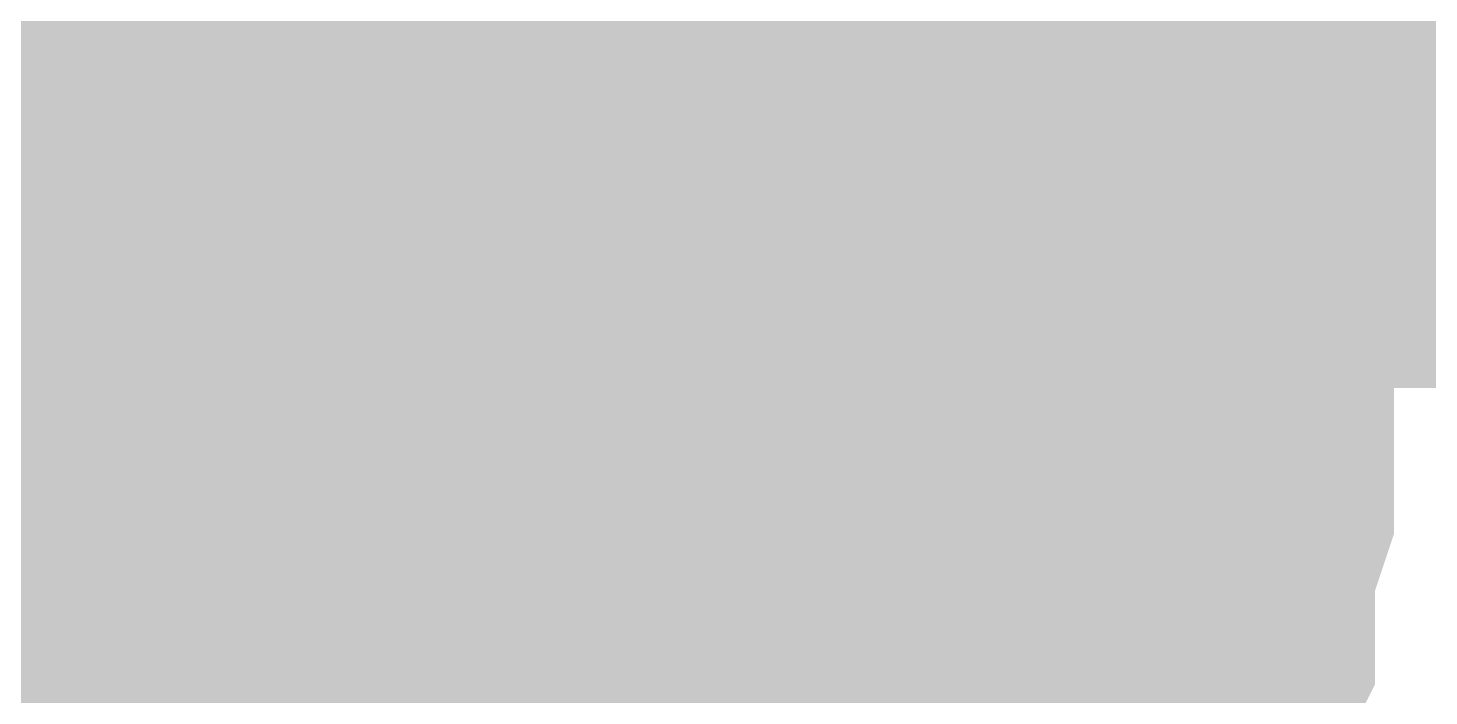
# Model space of a CAD drawing. Header units: inches. Extents: x 0 to 22.3, y 0 to 15.7.
# Drawn here: x 9.73789 to 9.77094, y 10.22277 to 10.23853 of the extents above; entities that cross this region are included whole.
import ezdxf

# ---------------------------------------------------------------- set-up
doc = ezdxf.new("R2010")
doc.units = ezdxf.units.IN
doc.header["$MEASUREMENT"] = 0
doc.layers.add('Sheet', color=255, linetype='Continuous')

msp = doc.modelspace()

# ---------------------------------------------------------------- linework, layer by layer
at = {"layer": 'Sheet'}
for points in [[(10.138172, 10.727891, 0.0118, 0.0118, 0), (10.138172, 10.23594, 0.0118, 0.0118, 0), (9.744315, 10.23594, 0.0118, 0.0118, 0), (9.744315, 10.22931, 0.0118, 0.0118, 0)], [(9.744315, 10.329645, 0.0118, 0.0118, 0), (9.744315, 10.22931, 0.0118, 0.0118, 0)], [(9.757134, 10.24478, 0.0118, 0.0118, 0), (9.757576, 10.244338, 0.0118, 0.0118, 0), (9.75846, 10.243454, 0.0118, 0.0118, 0), (9.758902, 10.243012, 0.0118, 0.0118, 0), (9.759786, 10.242128, 0.0118, 0.0118, 0), (9.760228, 10.241244, 0.0118, 0.0118, 0), (9.76067, 10.240802, 0.0118, 0.0118, 0), (9.761554, 10.239918, 0.0118, 0.0118, 0), (9.761997, 10.239034, 0.0118, 0.0118, 0), (9.762439, 10.23815, 0.0118, 0.0118, 0), (9.762439, 10.237266, 0.0118, 0.0118, 0), (9.762881, 10.236382, 0.0118, 0.0118, 0), (9.763323, 10.235498, 0.0118, 0.0118, 0), (9.763765, 10.234172, 0.0118, 0.0118, 0), (9.763765, 10.233288, 0.0118, 0.0118, 0), (9.763765, 10.232404, 0.0118, 0.0118, 0), (9.764207, 10.23152, 0.0118, 0.0118, 0), (9.764207, 10.230194, 0.0118, 0.0118, 0), (9.764207, 10.22931, 0.0118, 0.0118, 0)], [(9.757134, 10.24478, 0.0118, 0.0118, 0), (9.757576, 10.244338, 0.0118, 0.0118, 0), (9.75846, 10.243454, 0.0118, 0.0118, 0), (9.758902, 10.243012, 0.0118, 0.0118, 0), (9.759786, 10.242128, 0.0118, 0.0118, 0), (9.760228, 10.241244, 0.0118, 0.0118, 0), (9.76067, 10.240802, 0.0118, 0.0118, 0), (9.761554, 10.239918, 0.0118, 0.0118, 0), (9.761997, 10.239034, 0.0118, 0.0118, 0), (9.762439, 10.23815, 0.0118, 0.0118, 0), (9.762439, 10.237266, 0.0118, 0.0118, 0), (9.762881, 10.236382, 0.0118, 0.0118, 0), (9.763323, 10.235498, 0.0118, 0.0118, 0), (9.763765, 10.234172, 0.0118, 0.0118, 0), (9.763765, 10.233288, 0.0118, 0.0118, 0), (9.763765, 10.232404, 0.0118, 0.0118, 0), (9.764207, 10.23152, 0.0118, 0.0118, 0), (9.764207, 10.230194, 0.0118, 0.0118, 0), (9.764207, 10.22931, 0.0118, 0.0118, 0)], [(9.757134, 10.24478, 0.0118, 0.0118, 0), (9.757576, 10.244338, 0.0118, 0.0118, 0), (9.75846, 10.243454, 0.0118, 0.0118, 0), (9.758902, 10.243012, 0.0118, 0.0118, 0), (9.759786, 10.242128, 0.0118, 0.0118, 0), (9.760228, 10.241244, 0.0118, 0.0118, 0), (9.76067, 10.240802, 0.0118, 0.0118, 0), (9.761554, 10.239918, 0.0118, 0.0118, 0), (9.761997, 10.239034, 0.0118, 0.0118, 0), (9.762439, 10.23815, 0.0118, 0.0118, 0), (9.762439, 10.237266, 0.0118, 0.0118, 0), (9.762881, 10.236382, 0.0118, 0.0118, 0), (9.763323, 10.235498, 0.0118, 0.0118, 0), (9.763765, 10.234172, 0.0118, 0.0118, 0), (9.763765, 10.233288, 0.0118, 0.0118, 0), (9.763765, 10.232404, 0.0118, 0.0118, 0), (9.764207, 10.23152, 0.0118, 0.0118, 0), (9.764207, 10.230194, 0.0118, 0.0118, 0), (9.764207, 10.22931, 0.0118, 0.0118, 0)], [(9.757134, 10.24478, 0.0118, 0.0118, 0), (9.757576, 10.244338, 0.0118, 0.0118, 0), (9.75846, 10.243454, 0.0118, 0.0118, 0), (9.758902, 10.243012, 0.0118, 0.0118, 0), (9.759786, 10.242128, 0.0118, 0.0118, 0), (9.760228, 10.241244, 0.0118, 0.0118, 0), (9.76067, 10.240802, 0.0118, 0.0118, 0), (9.761554, 10.239918, 0.0118, 0.0118, 0), (9.761997, 10.239034, 0.0118, 0.0118, 0), (9.762439, 10.23815, 0.0118, 0.0118, 0), (9.762439, 10.237266, 0.0118, 0.0118, 0), (9.762881, 10.236382, 0.0118, 0.0118, 0), (9.763323, 10.235498, 0.0118, 0.0118, 0), (9.763765, 10.234172, 0.0118, 0.0118, 0), (9.763765, 10.233288, 0.0118, 0.0118, 0), (9.763765, 10.232404, 0.0118, 0.0118, 0), (9.764207, 10.23152, 0.0118, 0.0118, 0), (9.764207, 10.230194, 0.0118, 0.0118, 0), (9.764207, 10.22931, 0.0118, 0.0118, 0)], [(9.757134, 10.24478, 0.0118, 0.0118, 0), (9.757576, 10.244338, 0.0118, 0.0118, 0), (9.75846, 10.243454, 0.0118, 0.0118, 0), (9.758902, 10.243012, 0.0118, 0.0118, 0), (9.759786, 10.242128, 0.0118, 0.0118, 0), (9.760228, 10.241244, 0.0118, 0.0118, 0), (9.76067, 10.240802, 0.0118, 0.0118, 0), (9.761554, 10.239918, 0.0118, 0.0118, 0), (9.761997, 10.239034, 0.0118, 0.0118, 0), (9.762439, 10.23815, 0.0118, 0.0118, 0), (9.762439, 10.237266, 0.0118, 0.0118, 0), (9.762881, 10.236382, 0.0118, 0.0118, 0), (9.763323, 10.235498, 0.0118, 0.0118, 0), (9.763765, 10.234172, 0.0118, 0.0118, 0), (9.763765, 10.233288, 0.0118, 0.0118, 0), (9.763765, 10.232404, 0.0118, 0.0118, 0), (9.764207, 10.23152, 0.0118, 0.0118, 0), (9.764207, 10.230194, 0.0118, 0.0118, 0), (9.764207, 10.22931, 0.0118, 0.0118, 0)], [(9.757134, 10.24478, 0.0118, 0.0118, 0), (9.757576, 10.244338, 0.0118, 0.0118, 0), (9.75846, 10.243454, 0.0118, 0.0118, 0), (9.758902, 10.243012, 0.0118, 0.0118, 0), (9.759786, 10.242128, 0.0118, 0.0118, 0), (9.760228, 10.241244, 0.0118, 0.0118, 0), (9.76067, 10.240802, 0.0118, 0.0118, 0), (9.761554, 10.239918, 0.0118, 0.0118, 0), (9.761997, 10.239034, 0.0118, 0.0118, 0), (9.762439, 10.23815, 0.0118, 0.0118, 0), (9.762439, 10.237266, 0.0118, 0.0118, 0), (9.762881, 10.236382, 0.0118, 0.0118, 0), (9.763323, 10.235498, 0.0118, 0.0118, 0), (9.763765, 10.234172, 0.0118, 0.0118, 0), (9.763765, 10.233288, 0.0118, 0.0118, 0), (9.763765, 10.232404, 0.0118, 0.0118, 0), (9.764207, 10.23152, 0.0118, 0.0118, 0), (9.764207, 10.230194, 0.0118, 0.0118, 0), (9.764207, 10.22931, 0.0118, 0.0118, 0)], [(9.757134, 10.24478, 0.0118, 0.0118, 0), (9.757576, 10.244338, 0.0118, 0.0118, 0), (9.75846, 10.243454, 0.0118, 0.0118, 0), (9.758902, 10.243012, 0.0118, 0.0118, 0), (9.759786, 10.242128, 0.0118, 0.0118, 0), (9.760228, 10.241244, 0.0118, 0.0118, 0), (9.76067, 10.240802, 0.0118, 0.0118, 0), (9.761554, 10.239918, 0.0118, 0.0118, 0), (9.761997, 10.239034, 0.0118, 0.0118, 0), (9.762439, 10.23815, 0.0118, 0.0118, 0), (9.762439, 10.237266, 0.0118, 0.0118, 0), (9.762881, 10.236382, 0.0118, 0.0118, 0), (9.763323, 10.235498, 0.0118, 0.0118, 0), (9.763765, 10.234172, 0.0118, 0.0118, 0), (9.763765, 10.233288, 0.0118, 0.0118, 0), (9.763765, 10.232404, 0.0118, 0.0118, 0), (9.764207, 10.23152, 0.0118, 0.0118, 0), (9.764207, 10.230194, 0.0118, 0.0118, 0), (9.764207, 10.22931, 0.0118, 0.0118, 0)], [(9.76067, 10.240802, 0.0039, 0.0039, 0), (9.761554, 10.239918, 0.0039, 0.0039, 0), (9.761997, 10.239034, 0.0039, 0.0039, 0), (9.762439, 10.23815, 0.0039, 0.0039, 0), (9.762439, 10.237266, 0.0039, 0.0039, 0), (9.762881, 10.236382, 0.0039, 0.0039, 0), (9.763323, 10.235498, 0.0039, 0.0039, 0), (9.763765, 10.234172, 0.0039, 0.0039, 0), (9.763765, 10.233288, 0.0039, 0.0039, 0), (9.763765, 10.232404, 0.0039, 0.0039, 0), (9.764207, 10.23152, 0.0039, 0.0039, 0), (9.764207, 10.230194, 0.0039, 0.0039, 0), (9.764207, 10.22931, 0.0039, 0.0039, 0)], [(9.76067, 10.240802, 0.0039, 0.0039, 0), (9.761554, 10.239918, 0.0039, 0.0039, 0), (9.761997, 10.239034, 0.0039, 0.0039, 0), (9.762439, 10.23815, 0.0039, 0.0039, 0), (9.762439, 10.237266, 0.0039, 0.0039, 0), (9.762881, 10.236382, 0.0039, 0.0039, 0), (9.763323, 10.235498, 0.0039, 0.0039, 0), (9.763765, 10.234172, 0.0039, 0.0039, 0), (9.763765, 10.233288, 0.0039, 0.0039, 0), (9.763765, 10.232404, 0.0039, 0.0039, 0), (9.764207, 10.23152, 0.0039, 0.0039, 0), (9.764207, 10.230194, 0.0039, 0.0039, 0), (9.764207, 10.22931, 0.0039, 0.0039, 0)], [(9.76067, 10.240802, 0.0039, 0.0039, 0), (9.761554, 10.239918, 0.0039, 0.0039, 0), (9.761997, 10.239034, 0.0039, 0.0039, 0), (9.762439, 10.23815, 0.0039, 0.0039, 0), (9.762439, 10.237266, 0.0039, 0.0039, 0), (9.762881, 10.236382, 0.0039, 0.0039, 0), (9.763323, 10.235498, 0.0039, 0.0039, 0), (9.763765, 10.234172, 0.0039, 0.0039, 0), (9.763765, 10.233288, 0.0039, 0.0039, 0), (9.763765, 10.232404, 0.0039, 0.0039, 0), (9.764207, 10.23152, 0.0039, 0.0039, 0), (9.764207, 10.230194, 0.0039, 0.0039, 0), (9.764207, 10.22931, 0.0039, 0.0039, 0)], [(9.76067, 10.240802, 0.0039, 0.0039, 0), (9.761554, 10.239918, 0.0039, 0.0039, 0), (9.761997, 10.239034, 0.0039, 0.0039, 0), (9.762439, 10.23815, 0.0039, 0.0039, 0), (9.762439, 10.237266, 0.0039, 0.0039, 0), (9.762881, 10.236382, 0.0039, 0.0039, 0), (9.763323, 10.235498, 0.0039, 0.0039, 0), (9.763765, 10.234172, 0.0039, 0.0039, 0), (9.763765, 10.233288, 0.0039, 0.0039, 0), (9.763765, 10.232404, 0.0039, 0.0039, 0), (9.764207, 10.23152, 0.0039, 0.0039, 0), (9.764207, 10.230194, 0.0039, 0.0039, 0), (9.764207, 10.22931, 0.0039, 0.0039, 0)], [(9.76067, 10.240802, 0.0039, 0.0039, 0), (9.761554, 10.239918, 0.0039, 0.0039, 0), (9.761997, 10.239034, 0.0039, 0.0039, 0), (9.762439, 10.23815, 0.0039, 0.0039, 0), (9.762439, 10.237266, 0.0039, 0.0039, 0), (9.762881, 10.236382, 0.0039, 0.0039, 0), (9.763323, 10.235498, 0.0039, 0.0039, 0), (9.763765, 10.234172, 0.0039, 0.0039, 0), (9.763765, 10.233288, 0.0039, 0.0039, 0), (9.763765, 10.232404, 0.0039, 0.0039, 0), (9.764207, 10.23152, 0.0039, 0.0039, 0), (9.764207, 10.230194, 0.0039, 0.0039, 0), (9.764207, 10.22931, 0.0039, 0.0039, 0)], [(9.76067, 10.240802, 0.0039, 0.0039, 0), (9.761554, 10.239918, 0.0039, 0.0039, 0), (9.761997, 10.239034, 0.0039, 0.0039, 0), (9.762439, 10.23815, 0.0039, 0.0039, 0), (9.762439, 10.237266, 0.0039, 0.0039, 0), (9.762881, 10.236382, 0.0039, 0.0039, 0), (9.763323, 10.235498, 0.0039, 0.0039, 0), (9.763765, 10.234172, 0.0039, 0.0039, 0), (9.763765, 10.233288, 0.0039, 0.0039, 0), (9.763765, 10.232404, 0.0039, 0.0039, 0), (9.764207, 10.23152, 0.0039, 0.0039, 0), (9.764207, 10.230194, 0.0039, 0.0039, 0), (9.764207, 10.22931, 0.0039, 0.0039, 0)], [(9.76067, 10.240802, 0.0039, 0.0039, 0), (9.761554, 10.239918, 0.0039, 0.0039, 0), (9.761997, 10.239034, 0.0039, 0.0039, 0), (9.762439, 10.23815, 0.0039, 0.0039, 0), (9.762439, 10.237266, 0.0039, 0.0039, 0), (9.762881, 10.236382, 0.0039, 0.0039, 0), (9.763323, 10.235498, 0.0039, 0.0039, 0), (9.763765, 10.234172, 0.0039, 0.0039, 0), (9.763765, 10.233288, 0.0039, 0.0039, 0), (9.763765, 10.232404, 0.0039, 0.0039, 0), (9.764207, 10.23152, 0.0039, 0.0039, 0), (9.764207, 10.230194, 0.0039, 0.0039, 0), (9.764207, 10.22931, 0.0039, 0.0039, 0)], [(9.744315, 10.22931, 0.0118, 0.0118, 0), (9.744315, 10.038806, 0.0118, 0.0118, 0)], [(9.764207, 10.22931, 0.0118, 0.0118, 0), (9.764207, 10.228426, 0.0118, 0.0118, 0), (9.764207, 10.227542, 0.0118, 0.0118, 0), (9.763765, 10.226216, 0.0118, 0.0118, 0), (9.763765, 10.225332, 0.0118, 0.0118, 0), (9.763765, 10.224448, 0.0118, 0.0118, 0), (9.763323, 10.223564, 0.0118, 0.0118, 0), (9.762881, 10.22268, 0.0118, 0.0118, 0), (9.762439, 10.221796, 0.0118, 0.0118, 0), (9.762439, 10.220912, 0.0118, 0.0118, 0), (9.761997, 10.220028, 0.0118, 0.0118, 0), (9.761554, 10.219144, 0.0118, 0.0118, 0), (9.76067, 10.21826, 0.0118, 0.0118, 0), (9.760228, 10.217376, 0.0118, 0.0118, 0), (9.759786, 10.216934, 0.0118, 0.0118, 0), (9.758902, 10.21605, 0.0118, 0.0118, 0)], [(9.764207, 10.22931, 0.0118, 0.0118, 0), (9.764207, 10.228426, 0.0118, 0.0118, 0), (9.764207, 10.227542, 0.0118, 0.0118, 0), (9.763765, 10.226216, 0.0118, 0.0118, 0), (9.763765, 10.225332, 0.0118, 0.0118, 0), (9.763765, 10.224448, 0.0118, 0.0118, 0), (9.763323, 10.223564, 0.0118, 0.0118, 0), (9.762881, 10.22268, 0.0118, 0.0118, 0), (9.762439, 10.221796, 0.0118, 0.0118, 0), (9.762439, 10.220912, 0.0118, 0.0118, 0), (9.761997, 10.220028, 0.0118, 0.0118, 0), (9.761554, 10.219144, 0.0118, 0.0118, 0), (9.76067, 10.21826, 0.0118, 0.0118, 0), (9.760228, 10.217376, 0.0118, 0.0118, 0), (9.759786, 10.216934, 0.0118, 0.0118, 0), (9.758902, 10.21605, 0.0118, 0.0118, 0)], [(9.764207, 10.22931, 0.0118, 0.0118, 0), (9.764207, 10.228426, 0.0118, 0.0118, 0), (9.764207, 10.227542, 0.0118, 0.0118, 0), (9.763765, 10.226216, 0.0118, 0.0118, 0), (9.763765, 10.225332, 0.0118, 0.0118, 0), (9.763765, 10.224448, 0.0118, 0.0118, 0), (9.763323, 10.223564, 0.0118, 0.0118, 0), (9.762881, 10.22268, 0.0118, 0.0118, 0), (9.762439, 10.221796, 0.0118, 0.0118, 0), (9.762439, 10.220912, 0.0118, 0.0118, 0), (9.761997, 10.220028, 0.0118, 0.0118, 0), (9.761554, 10.219144, 0.0118, 0.0118, 0), (9.76067, 10.21826, 0.0118, 0.0118, 0), (9.760228, 10.217376, 0.0118, 0.0118, 0), (9.759786, 10.216934, 0.0118, 0.0118, 0), (9.758902, 10.21605, 0.0118, 0.0118, 0)], [(9.764207, 10.22931, 0.0118, 0.0118, 0), (9.764207, 10.228426, 0.0118, 0.0118, 0), (9.764207, 10.227542, 0.0118, 0.0118, 0), (9.763765, 10.226216, 0.0118, 0.0118, 0), (9.763765, 10.225332, 0.0118, 0.0118, 0), (9.763765, 10.224448, 0.0118, 0.0118, 0), (9.763323, 10.223564, 0.0118, 0.0118, 0), (9.762881, 10.22268, 0.0118, 0.0118, 0), (9.762439, 10.221796, 0.0118, 0.0118, 0), (9.762439, 10.220912, 0.0118, 0.0118, 0), (9.761997, 10.220028, 0.0118, 0.0118, 0), (9.761554, 10.219144, 0.0118, 0.0118, 0), (9.76067, 10.21826, 0.0118, 0.0118, 0), (9.760228, 10.217376, 0.0118, 0.0118, 0), (9.759786, 10.216934, 0.0118, 0.0118, 0), (9.758902, 10.21605, 0.0118, 0.0118, 0)], [(9.764207, 10.22931, 0.0118, 0.0118, 0), (9.764207, 10.228426, 0.0118, 0.0118, 0), (9.764207, 10.227542, 0.0118, 0.0118, 0), (9.763765, 10.226216, 0.0118, 0.0118, 0), (9.763765, 10.225332, 0.0118, 0.0118, 0), (9.763765, 10.224448, 0.0118, 0.0118, 0), (9.763323, 10.223564, 0.0118, 0.0118, 0), (9.762881, 10.22268, 0.0118, 0.0118, 0), (9.762439, 10.221796, 0.0118, 0.0118, 0), (9.762439, 10.220912, 0.0118, 0.0118, 0), (9.761997, 10.220028, 0.0118, 0.0118, 0), (9.761554, 10.219144, 0.0118, 0.0118, 0), (9.76067, 10.21826, 0.0118, 0.0118, 0), (9.760228, 10.217376, 0.0118, 0.0118, 0), (9.759786, 10.216934, 0.0118, 0.0118, 0), (9.758902, 10.21605, 0.0118, 0.0118, 0)], [(9.764207, 10.22931, 0.0118, 0.0118, 0), (9.764207, 10.228426, 0.0118, 0.0118, 0), (9.764207, 10.227542, 0.0118, 0.0118, 0), (9.763765, 10.226216, 0.0118, 0.0118, 0), (9.763765, 10.225332, 0.0118, 0.0118, 0), (9.763765, 10.224448, 0.0118, 0.0118, 0), (9.763323, 10.223564, 0.0118, 0.0118, 0), (9.762881, 10.22268, 0.0118, 0.0118, 0), (9.762439, 10.221796, 0.0118, 0.0118, 0), (9.762439, 10.220912, 0.0118, 0.0118, 0), (9.761997, 10.220028, 0.0118, 0.0118, 0), (9.761554, 10.219144, 0.0118, 0.0118, 0), (9.76067, 10.21826, 0.0118, 0.0118, 0), (9.760228, 10.217376, 0.0118, 0.0118, 0), (9.759786, 10.216934, 0.0118, 0.0118, 0), (9.758902, 10.21605, 0.0118, 0.0118, 0)], [(9.764207, 10.22931, 0.0118, 0.0118, 0), (9.764207, 10.228426, 0.0118, 0.0118, 0), (9.764207, 10.227542, 0.0118, 0.0118, 0), (9.763765, 10.226216, 0.0118, 0.0118, 0), (9.763765, 10.225332, 0.0118, 0.0118, 0), (9.763765, 10.224448, 0.0118, 0.0118, 0), (9.763323, 10.223564, 0.0118, 0.0118, 0), (9.762881, 10.22268, 0.0118, 0.0118, 0), (9.762439, 10.221796, 0.0118, 0.0118, 0), (9.762439, 10.220912, 0.0118, 0.0118, 0), (9.761997, 10.220028, 0.0118, 0.0118, 0), (9.761554, 10.219144, 0.0118, 0.0118, 0), (9.76067, 10.21826, 0.0118, 0.0118, 0), (9.760228, 10.217376, 0.0118, 0.0118, 0), (9.759786, 10.216934, 0.0118, 0.0118, 0), (9.758902, 10.21605, 0.0118, 0.0118, 0)], [(9.764207, 10.22931, 0.0118, 0.0118, 0), (9.764207, 10.22931, 0.0118, 0.0118, 0), (9.764207, 10.22931, 0.0118, 0.0118, 0), (9.764207, 10.22931, 0.0118, 0.0118, 0), (9.764207, 10.22931, 0.0118, 0.0118, 0), (9.764207, 10.22931, 0.0118, 0.0118, 0), (9.764207, 10.22931, 0.0118, 0.0118, 0), (9.764207, 10.22931, 0.0118, 0.0118, 0), (9.764207, 10.22931, 0.0118, 0.0118, 0), (9.764207, 10.22931, 0.0118, 0.0118, 0), (9.764207, 10.22931, 0.0118, 0.0118, 0), (9.764207, 10.22931, 0.0118, 0.0118, 0), (9.764207, 10.22931, 0.0118, 0.0118, 0), (9.764207, 10.22931, 0.0118, 0.0118, 0), (9.764207, 10.22931, 0.0118, 0.0118, 0), (9.764207, 10.22931, 0.0118, 0.0118, 0), (9.764207, 10.22931, 0.0118, 0.0118, 0), (9.764207, 10.22931, 0.0118, 0.0118, 0), (9.764207, 10.22931, 0.0118, 0.0118, 0), (9.764207, 10.22931, 0.0118, 0.0118, 0), (9.764207, 10.22931, 0.0118, 0.0118, 0), (9.764207, 10.22931, 0.0118, 0.0118, 0), (9.764207, 10.22931, 0.0118, 0.0118, 0), (9.764207, 10.22931, 0.0118, 0.0118, 0), (9.764207, 10.22931, 0.0118, 0.0118, 0), (9.764207, 10.22931, 0.0118, 0.0118, 0), (9.764207, 10.22931, 0.0118, 0.0118, 0), (9.764207, 10.22931, 0.0118, 0.0118, 0), (9.764207, 10.22931, 0.0118, 0.0118, 0), (9.764207, 10.22931, 0.0118, 0.0118, 0), (9.764207, 10.22931, 0.0118, 0.0118, 0), (9.764207, 10.22931, 0.0118, 0.0118, 0), (9.764207, 10.22931, 0.0118, 0.0118, 0)], [(9.764207, 10.22931, 0.0118, 0.0118, 0), (9.764207, 10.22931, 0.0118, 0.0118, 0)], [(9.764207, 10.22931, 0.0118, 0.0118, 0), (9.764207, 10.22931, 0.0118, 0.0118, 0), (9.764207, 10.22931, 0.0118, 0.0118, 0), (9.764207, 10.22931, 0.0118, 0.0118, 0), (9.764207, 10.22931, 0.0118, 0.0118, 0), (9.764207, 10.22931, 0.0118, 0.0118, 0), (9.764207, 10.22931, 0.0118, 0.0118, 0), (9.764207, 10.22931, 0.0118, 0.0118, 0), (9.764207, 10.22931, 0.0118, 0.0118, 0), (9.764207, 10.22931, 0.0118, 0.0118, 0), (9.764207, 10.22931, 0.0118, 0.0118, 0), (9.764207, 10.22931, 0.0118, 0.0118, 0), (9.764207, 10.22931, 0.0118, 0.0118, 0), (9.764207, 10.22931, 0.0118, 0.0118, 0), (9.764207, 10.22931, 0.0118, 0.0118, 0), (9.764207, 10.22931, 0.0118, 0.0118, 0), (9.764207, 10.22931, 0.0118, 0.0118, 0), (9.764207, 10.22931, 0.0118, 0.0118, 0), (9.764207, 10.22931, 0.0118, 0.0118, 0), (9.764207, 10.22931, 0.0118, 0.0118, 0), (9.764207, 10.22931, 0.0118, 0.0118, 0), (9.764207, 10.22931, 0.0118, 0.0118, 0), (9.764207, 10.22931, 0.0118, 0.0118, 0), (9.764207, 10.22931, 0.0118, 0.0118, 0), (9.764207, 10.22931, 0.0118, 0.0118, 0), (9.764207, 10.22931, 0.0118, 0.0118, 0), (9.764207, 10.22931, 0.0118, 0.0118, 0), (9.764207, 10.22931, 0.0118, 0.0118, 0), (9.764207, 10.22931, 0.0118, 0.0118, 0), (9.764207, 10.22931, 0.0118, 0.0118, 0), (9.764207, 10.22931, 0.0118, 0.0118, 0), (9.764207, 10.22931, 0.0118, 0.0118, 0), (9.764207, 10.22931, 0.0118, 0.0118, 0)], [(9.764207, 10.22931, 0.0118, 0.0118, 0), (9.764207, 10.22931, 0.0118, 0.0118, 0)], [(9.764207, 10.22931, 0.0118, 0.0118, 0), (9.764207, 10.22931, 0.0118, 0.0118, 0), (9.764207, 10.22931, 0.0118, 0.0118, 0), (9.764207, 10.22931, 0.0118, 0.0118, 0), (9.764207, 10.22931, 0.0118, 0.0118, 0), (9.764207, 10.22931, 0.0118, 0.0118, 0), (9.764207, 10.22931, 0.0118, 0.0118, 0), (9.764207, 10.22931, 0.0118, 0.0118, 0), (9.764207, 10.22931, 0.0118, 0.0118, 0), (9.764207, 10.22931, 0.0118, 0.0118, 0), (9.764207, 10.22931, 0.0118, 0.0118, 0), (9.764207, 10.22931, 0.0118, 0.0118, 0), (9.764207, 10.22931, 0.0118, 0.0118, 0), (9.764207, 10.22931, 0.0118, 0.0118, 0), (9.764207, 10.22931, 0.0118, 0.0118, 0), (9.764207, 10.22931, 0.0118, 0.0118, 0), (9.764207, 10.22931, 0.0118, 0.0118, 0), (9.764207, 10.22931, 0.0118, 0.0118, 0), (9.764207, 10.22931, 0.0118, 0.0118, 0), (9.764207, 10.22931, 0.0118, 0.0118, 0), (9.764207, 10.22931, 0.0118, 0.0118, 0), (9.764207, 10.22931, 0.0118, 0.0118, 0), (9.764207, 10.22931, 0.0118, 0.0118, 0), (9.764207, 10.22931, 0.0118, 0.0118, 0), (9.764207, 10.22931, 0.0118, 0.0118, 0), (9.764207, 10.22931, 0.0118, 0.0118, 0), (9.764207, 10.22931, 0.0118, 0.0118, 0), (9.764207, 10.22931, 0.0118, 0.0118, 0), (9.764207, 10.22931, 0.0118, 0.0118, 0), (9.764207, 10.22931, 0.0118, 0.0118, 0), (9.764207, 10.22931, 0.0118, 0.0118, 0), (9.764207, 10.22931, 0.0118, 0.0118, 0), (9.764207, 10.22931, 0.0118, 0.0118, 0)], [(9.764207, 10.22931, 0.0118, 0.0118, 0), (9.764207, 10.22931, 0.0118, 0.0118, 0)], [(9.764207, 10.22931, 0.0118, 0.0118, 0), (9.764207, 10.22931, 0.0118, 0.0118, 0), (9.764207, 10.22931, 0.0118, 0.0118, 0), (9.764207, 10.22931, 0.0118, 0.0118, 0), (9.764207, 10.22931, 0.0118, 0.0118, 0), (9.764207, 10.22931, 0.0118, 0.0118, 0), (9.764207, 10.22931, 0.0118, 0.0118, 0), (9.764207, 10.22931, 0.0118, 0.0118, 0), (9.764207, 10.22931, 0.0118, 0.0118, 0), (9.764207, 10.22931, 0.0118, 0.0118, 0), (9.764207, 10.22931, 0.0118, 0.0118, 0), (9.764207, 10.22931, 0.0118, 0.0118, 0), (9.764207, 10.22931, 0.0118, 0.0118, 0), (9.764207, 10.22931, 0.0118, 0.0118, 0), (9.764207, 10.22931, 0.0118, 0.0118, 0), (9.764207, 10.22931, 0.0118, 0.0118, 0), (9.764207, 10.22931, 0.0118, 0.0118, 0), (9.764207, 10.22931, 0.0118, 0.0118, 0), (9.764207, 10.22931, 0.0118, 0.0118, 0), (9.764207, 10.22931, 0.0118, 0.0118, 0), (9.764207, 10.22931, 0.0118, 0.0118, 0), (9.764207, 10.22931, 0.0118, 0.0118, 0), (9.764207, 10.22931, 0.0118, 0.0118, 0), (9.764207, 10.22931, 0.0118, 0.0118, 0), (9.764207, 10.22931, 0.0118, 0.0118, 0), (9.764207, 10.22931, 0.0118, 0.0118, 0), (9.764207, 10.22931, 0.0118, 0.0118, 0), (9.764207, 10.22931, 0.0118, 0.0118, 0), (9.764207, 10.22931, 0.0118, 0.0118, 0), (9.764207, 10.22931, 0.0118, 0.0118, 0), (9.764207, 10.22931, 0.0118, 0.0118, 0), (9.764207, 10.22931, 0.0118, 0.0118, 0), (9.764207, 10.22931, 0.0118, 0.0118, 0)], [(9.764207, 10.22931, 0.0118, 0.0118, 0), (9.764207, 10.22931, 0.0118, 0.0118, 0)], [(9.764207, 10.22931, 0.0118, 0.0118, 0), (9.764207, 10.22931, 0.0118, 0.0118, 0), (9.764207, 10.22931, 0.0118, 0.0118, 0), (9.764207, 10.22931, 0.0118, 0.0118, 0), (9.764207, 10.22931, 0.0118, 0.0118, 0), (9.764207, 10.22931, 0.0118, 0.0118, 0), (9.764207, 10.22931, 0.0118, 0.0118, 0), (9.764207, 10.22931, 0.0118, 0.0118, 0), (9.764207, 10.22931, 0.0118, 0.0118, 0), (9.764207, 10.22931, 0.0118, 0.0118, 0), (9.764207, 10.22931, 0.0118, 0.0118, 0), (9.764207, 10.22931, 0.0118, 0.0118, 0), (9.764207, 10.22931, 0.0118, 0.0118, 0), (9.764207, 10.22931, 0.0118, 0.0118, 0), (9.764207, 10.22931, 0.0118, 0.0118, 0), (9.764207, 10.22931, 0.0118, 0.0118, 0), (9.764207, 10.22931, 0.0118, 0.0118, 0), (9.764207, 10.22931, 0.0118, 0.0118, 0), (9.764207, 10.22931, 0.0118, 0.0118, 0), (9.764207, 10.22931, 0.0118, 0.0118, 0), (9.764207, 10.22931, 0.0118, 0.0118, 0), (9.764207, 10.22931, 0.0118, 0.0118, 0), (9.764207, 10.22931, 0.0118, 0.0118, 0), (9.764207, 10.22931, 0.0118, 0.0118, 0), (9.764207, 10.22931, 0.0118, 0.0118, 0), (9.764207, 10.22931, 0.0118, 0.0118, 0), (9.764207, 10.22931, 0.0118, 0.0118, 0), (9.764207, 10.22931, 0.0118, 0.0118, 0), (9.764207, 10.22931, 0.0118, 0.0118, 0), (9.764207, 10.22931, 0.0118, 0.0118, 0), (9.764207, 10.22931, 0.0118, 0.0118, 0), (9.764207, 10.22931, 0.0118, 0.0118, 0), (9.764207, 10.22931, 0.0118, 0.0118, 0)], [(9.764207, 10.22931, 0.0118, 0.0118, 0), (9.764207, 10.22931, 0.0118, 0.0118, 0)], [(9.764207, 10.22931, 0.0118, 0.0118, 0), (9.764207, 10.22931, 0.0118, 0.0118, 0), (9.764207, 10.22931, 0.0118, 0.0118, 0), (9.764207, 10.22931, 0.0118, 0.0118, 0), (9.764207, 10.22931, 0.0118, 0.0118, 0), (9.764207, 10.22931, 0.0118, 0.0118, 0), (9.764207, 10.22931, 0.0118, 0.0118, 0), (9.764207, 10.22931, 0.0118, 0.0118, 0), (9.764207, 10.22931, 0.0118, 0.0118, 0), (9.764207, 10.22931, 0.0118, 0.0118, 0), (9.764207, 10.22931, 0.0118, 0.0118, 0), (9.764207, 10.22931, 0.0118, 0.0118, 0), (9.764207, 10.22931, 0.0118, 0.0118, 0), (9.764207, 10.22931, 0.0118, 0.0118, 0), (9.764207, 10.22931, 0.0118, 0.0118, 0), (9.764207, 10.22931, 0.0118, 0.0118, 0), (9.764207, 10.22931, 0.0118, 0.0118, 0), (9.764207, 10.22931, 0.0118, 0.0118, 0), (9.764207, 10.22931, 0.0118, 0.0118, 0), (9.764207, 10.22931, 0.0118, 0.0118, 0), (9.764207, 10.22931, 0.0118, 0.0118, 0), (9.764207, 10.22931, 0.0118, 0.0118, 0), (9.764207, 10.22931, 0.0118, 0.0118, 0), (9.764207, 10.22931, 0.0118, 0.0118, 0), (9.764207, 10.22931, 0.0118, 0.0118, 0), (9.764207, 10.22931, 0.0118, 0.0118, 0), (9.764207, 10.22931, 0.0118, 0.0118, 0), (9.764207, 10.22931, 0.0118, 0.0118, 0), (9.764207, 10.22931, 0.0118, 0.0118, 0), (9.764207, 10.22931, 0.0118, 0.0118, 0), (9.764207, 10.22931, 0.0118, 0.0118, 0), (9.764207, 10.22931, 0.0118, 0.0118, 0), (9.764207, 10.22931, 0.0118, 0.0118, 0)], [(9.764207, 10.22931, 0.0118, 0.0118, 0), (9.764207, 10.22931, 0.0118, 0.0118, 0)], [(9.764207, 10.22931, 0.0118, 0.0118, 0), (9.764207, 10.22931, 0.0118, 0.0118, 0), (9.764207, 10.22931, 0.0118, 0.0118, 0), (9.764207, 10.22931, 0.0118, 0.0118, 0), (9.764207, 10.22931, 0.0118, 0.0118, 0), (9.764207, 10.22931, 0.0118, 0.0118, 0), (9.764207, 10.22931, 0.0118, 0.0118, 0), (9.764207, 10.22931, 0.0118, 0.0118, 0), (9.764207, 10.22931, 0.0118, 0.0118, 0), (9.764207, 10.22931, 0.0118, 0.0118, 0), (9.764207, 10.22931, 0.0118, 0.0118, 0), (9.764207, 10.22931, 0.0118, 0.0118, 0), (9.764207, 10.22931, 0.0118, 0.0118, 0), (9.764207, 10.22931, 0.0118, 0.0118, 0), (9.764207, 10.22931, 0.0118, 0.0118, 0), (9.764207, 10.22931, 0.0118, 0.0118, 0), (9.764207, 10.22931, 0.0118, 0.0118, 0), (9.764207, 10.22931, 0.0118, 0.0118, 0), (9.764207, 10.22931, 0.0118, 0.0118, 0), (9.764207, 10.22931, 0.0118, 0.0118, 0), (9.764207, 10.22931, 0.0118, 0.0118, 0), (9.764207, 10.22931, 0.0118, 0.0118, 0), (9.764207, 10.22931, 0.0118, 0.0118, 0), (9.764207, 10.22931, 0.0118, 0.0118, 0), (9.764207, 10.22931, 0.0118, 0.0118, 0), (9.764207, 10.22931, 0.0118, 0.0118, 0), (9.764207, 10.22931, 0.0118, 0.0118, 0), (9.764207, 10.22931, 0.0118, 0.0118, 0), (9.764207, 10.22931, 0.0118, 0.0118, 0), (9.764207, 10.22931, 0.0118, 0.0118, 0), (9.764207, 10.22931, 0.0118, 0.0118, 0), (9.764207, 10.22931, 0.0118, 0.0118, 0), (9.764207, 10.22931, 0.0118, 0.0118, 0)], [(9.764207, 10.22931, 0.0118, 0.0118, 0), (9.764207, 10.22931, 0.0118, 0.0118, 0)], [(9.764207, 10.22931, 0.0039, 0.0039, 0), (9.764207, 10.228426, 0.0039, 0.0039, 0), (9.764207, 10.227542, 0.0039, 0.0039, 0), (9.763765, 10.226216, 0.0039, 0.0039, 0), (9.763765, 10.225332, 0.0039, 0.0039, 0), (9.763765, 10.224448, 0.0039, 0.0039, 0), (9.763323, 10.223564, 0.0039, 0.0039, 0), (9.762881, 10.22268, 0.0039, 0.0039, 0), (9.762439, 10.221796, 0.0039, 0.0039, 0), (9.762439, 10.220912, 0.0039, 0.0039, 0), (9.761997, 10.220028, 0.0039, 0.0039, 0)], [(9.764207, 10.22931, 0.0039, 0.0039, 0), (9.764207, 10.228426, 0.0039, 0.0039, 0), (9.764207, 10.227542, 0.0039, 0.0039, 0), (9.763765, 10.226216, 0.0039, 0.0039, 0), (9.763765, 10.225332, 0.0039, 0.0039, 0), (9.763765, 10.224448, 0.0039, 0.0039, 0), (9.763323, 10.223564, 0.0039, 0.0039, 0), (9.762881, 10.22268, 0.0039, 0.0039, 0), (9.762439, 10.221796, 0.0039, 0.0039, 0), (9.762439, 10.220912, 0.0039, 0.0039, 0), (9.761997, 10.220028, 0.0039, 0.0039, 0)], [(9.764207, 10.22931, 0.0039, 0.0039, 0), (9.764207, 10.228426, 0.0039, 0.0039, 0), (9.764207, 10.227542, 0.0039, 0.0039, 0), (9.763765, 10.226216, 0.0039, 0.0039, 0), (9.763765, 10.225332, 0.0039, 0.0039, 0), (9.763765, 10.224448, 0.0039, 0.0039, 0), (9.763323, 10.223564, 0.0039, 0.0039, 0), (9.762881, 10.22268, 0.0039, 0.0039, 0), (9.762439, 10.221796, 0.0039, 0.0039, 0), (9.762439, 10.220912, 0.0039, 0.0039, 0), (9.761997, 10.220028, 0.0039, 0.0039, 0)], [(9.764207, 10.22931, 0.0039, 0.0039, 0), (9.764207, 10.228426, 0.0039, 0.0039, 0), (9.764207, 10.227542, 0.0039, 0.0039, 0), (9.763765, 10.226216, 0.0039, 0.0039, 0), (9.763765, 10.225332, 0.0039, 0.0039, 0), (9.763765, 10.224448, 0.0039, 0.0039, 0), (9.763323, 10.223564, 0.0039, 0.0039, 0), (9.762881, 10.22268, 0.0039, 0.0039, 0), (9.762439, 10.221796, 0.0039, 0.0039, 0), (9.762439, 10.220912, 0.0039, 0.0039, 0), (9.761997, 10.220028, 0.0039, 0.0039, 0)], [(9.764207, 10.22931, 0.0039, 0.0039, 0), (9.764207, 10.228426, 0.0039, 0.0039, 0), (9.764207, 10.227542, 0.0039, 0.0039, 0), (9.763765, 10.226216, 0.0039, 0.0039, 0), (9.763765, 10.225332, 0.0039, 0.0039, 0), (9.763765, 10.224448, 0.0039, 0.0039, 0), (9.763323, 10.223564, 0.0039, 0.0039, 0), (9.762881, 10.22268, 0.0039, 0.0039, 0), (9.762439, 10.221796, 0.0039, 0.0039, 0), (9.762439, 10.220912, 0.0039, 0.0039, 0), (9.761997, 10.220028, 0.0039, 0.0039, 0)], [(9.764207, 10.22931, 0.0039, 0.0039, 0), (9.764207, 10.228426, 0.0039, 0.0039, 0), (9.764207, 10.227542, 0.0039, 0.0039, 0), (9.763765, 10.226216, 0.0039, 0.0039, 0), (9.763765, 10.225332, 0.0039, 0.0039, 0), (9.763765, 10.224448, 0.0039, 0.0039, 0), (9.763323, 10.223564, 0.0039, 0.0039, 0), (9.762881, 10.22268, 0.0039, 0.0039, 0), (9.762439, 10.221796, 0.0039, 0.0039, 0), (9.762439, 10.220912, 0.0039, 0.0039, 0), (9.761997, 10.220028, 0.0039, 0.0039, 0)], [(9.764207, 10.22931, 0.0039, 0.0039, 0), (9.764207, 10.228426, 0.0039, 0.0039, 0), (9.764207, 10.227542, 0.0039, 0.0039, 0), (9.763765, 10.226216, 0.0039, 0.0039, 0), (9.763765, 10.225332, 0.0039, 0.0039, 0), (9.763765, 10.224448, 0.0039, 0.0039, 0), (9.763323, 10.223564, 0.0039, 0.0039, 0), (9.762881, 10.22268, 0.0039, 0.0039, 0), (9.762439, 10.221796, 0.0039, 0.0039, 0), (9.762439, 10.220912, 0.0039, 0.0039, 0), (9.761997, 10.220028, 0.0039, 0.0039, 0)], [(9.764207, 10.22931, 0.0039, 0.0039, 0), (9.764207, 10.22931, 0.0039, 0.0039, 0), (9.764207, 10.22931, 0.0039, 0.0039, 0), (9.764207, 10.22931, 0.0039, 0.0039, 0), (9.764207, 10.22931, 0.0039, 0.0039, 0), (9.764207, 10.22931, 0.0039, 0.0039, 0), (9.764207, 10.22931, 0.0039, 0.0039, 0), (9.764207, 10.22931, 0.0039, 0.0039, 0), (9.764207, 10.22931, 0.0039, 0.0039, 0), (9.764207, 10.22931, 0.0039, 0.0039, 0), (9.764207, 10.22931, 0.0039, 0.0039, 0), (9.764207, 10.22931, 0.0039, 0.0039, 0), (9.764207, 10.22931, 0.0039, 0.0039, 0), (9.764207, 10.22931, 0.0039, 0.0039, 0), (9.764207, 10.22931, 0.0039, 0.0039, 0), (9.764207, 10.22931, 0.0039, 0.0039, 0), (9.764207, 10.22931, 0.0039, 0.0039, 0), (9.764207, 10.22931, 0.0039, 0.0039, 0), (9.764207, 10.22931, 0.0039, 0.0039, 0), (9.764207, 10.22931, 0.0039, 0.0039, 0), (9.764207, 10.22931, 0.0039, 0.0039, 0), (9.764207, 10.22931, 0.0039, 0.0039, 0), (9.764207, 10.22931, 0.0039, 0.0039, 0), (9.764207, 10.22931, 0.0039, 0.0039, 0), (9.764207, 10.22931, 0.0039, 0.0039, 0), (9.764207, 10.22931, 0.0039, 0.0039, 0), (9.764207, 10.22931, 0.0039, 0.0039, 0), (9.764207, 10.22931, 0.0039, 0.0039, 0), (9.764207, 10.22931, 0.0039, 0.0039, 0), (9.764207, 10.22931, 0.0039, 0.0039, 0), (9.764207, 10.22931, 0.0039, 0.0039, 0), (9.764207, 10.22931, 0.0039, 0.0039, 0), (9.764207, 10.22931, 0.0039, 0.0039, 0)], [(9.764207, 10.22931, 0.0039, 0.0039, 0), (9.764207, 10.22931, 0.0039, 0.0039, 0)], [(9.764207, 10.22931, 0.0039, 0.0039, 0), (9.764207, 10.22931, 0.0039, 0.0039, 0), (9.764207, 10.22931, 0.0039, 0.0039, 0), (9.764207, 10.22931, 0.0039, 0.0039, 0), (9.764207, 10.22931, 0.0039, 0.0039, 0), (9.764207, 10.22931, 0.0039, 0.0039, 0), (9.764207, 10.22931, 0.0039, 0.0039, 0), (9.764207, 10.22931, 0.0039, 0.0039, 0), (9.764207, 10.22931, 0.0039, 0.0039, 0), (9.764207, 10.22931, 0.0039, 0.0039, 0), (9.764207, 10.22931, 0.0039, 0.0039, 0), (9.764207, 10.22931, 0.0039, 0.0039, 0), (9.764207, 10.22931, 0.0039, 0.0039, 0), (9.764207, 10.22931, 0.0039, 0.0039, 0), (9.764207, 10.22931, 0.0039, 0.0039, 0), (9.764207, 10.22931, 0.0039, 0.0039, 0), (9.764207, 10.22931, 0.0039, 0.0039, 0), (9.764207, 10.22931, 0.0039, 0.0039, 0), (9.764207, 10.22931, 0.0039, 0.0039, 0), (9.764207, 10.22931, 0.0039, 0.0039, 0), (9.764207, 10.22931, 0.0039, 0.0039, 0), (9.764207, 10.22931, 0.0039, 0.0039, 0), (9.764207, 10.22931, 0.0039, 0.0039, 0), (9.764207, 10.22931, 0.0039, 0.0039, 0), (9.764207, 10.22931, 0.0039, 0.0039, 0), (9.764207, 10.22931, 0.0039, 0.0039, 0), (9.764207, 10.22931, 0.0039, 0.0039, 0), (9.764207, 10.22931, 0.0039, 0.0039, 0), (9.764207, 10.22931, 0.0039, 0.0039, 0), (9.764207, 10.22931, 0.0039, 0.0039, 0), (9.764207, 10.22931, 0.0039, 0.0039, 0), (9.764207, 10.22931, 0.0039, 0.0039, 0), (9.764207, 10.22931, 0.0039, 0.0039, 0)], [(9.764207, 10.22931, 0.0039, 0.0039, 0), (9.764207, 10.22931, 0.0039, 0.0039, 0)], [(9.764207, 10.22931, 0.0039, 0.0039, 0), (9.764207, 10.22931, 0.0039, 0.0039, 0), (9.764207, 10.22931, 0.0039, 0.0039, 0), (9.764207, 10.22931, 0.0039, 0.0039, 0), (9.764207, 10.22931, 0.0039, 0.0039, 0), (9.764207, 10.22931, 0.0039, 0.0039, 0), (9.764207, 10.22931, 0.0039, 0.0039, 0), (9.764207, 10.22931, 0.0039, 0.0039, 0), (9.764207, 10.22931, 0.0039, 0.0039, 0), (9.764207, 10.22931, 0.0039, 0.0039, 0), (9.764207, 10.22931, 0.0039, 0.0039, 0), (9.764207, 10.22931, 0.0039, 0.0039, 0), (9.764207, 10.22931, 0.0039, 0.0039, 0), (9.764207, 10.22931, 0.0039, 0.0039, 0), (9.764207, 10.22931, 0.0039, 0.0039, 0), (9.764207, 10.22931, 0.0039, 0.0039, 0), (9.764207, 10.22931, 0.0039, 0.0039, 0), (9.764207, 10.22931, 0.0039, 0.0039, 0), (9.764207, 10.22931, 0.0039, 0.0039, 0), (9.764207, 10.22931, 0.0039, 0.0039, 0), (9.764207, 10.22931, 0.0039, 0.0039, 0), (9.764207, 10.22931, 0.0039, 0.0039, 0), (9.764207, 10.22931, 0.0039, 0.0039, 0), (9.764207, 10.22931, 0.0039, 0.0039, 0), (9.764207, 10.22931, 0.0039, 0.0039, 0), (9.764207, 10.22931, 0.0039, 0.0039, 0), (9.764207, 10.22931, 0.0039, 0.0039, 0), (9.764207, 10.22931, 0.0039, 0.0039, 0), (9.764207, 10.22931, 0.0039, 0.0039, 0), (9.764207, 10.22931, 0.0039, 0.0039, 0), (9.764207, 10.22931, 0.0039, 0.0039, 0), (9.764207, 10.22931, 0.0039, 0.0039, 0), (9.764207, 10.22931, 0.0039, 0.0039, 0)], [(9.764207, 10.22931, 0.0039, 0.0039, 0), (9.764207, 10.22931, 0.0039, 0.0039, 0)], [(9.764207, 10.22931, 0.0039, 0.0039, 0), (9.764207, 10.22931, 0.0039, 0.0039, 0), (9.764207, 10.22931, 0.0039, 0.0039, 0), (9.764207, 10.22931, 0.0039, 0.0039, 0), (9.764207, 10.22931, 0.0039, 0.0039, 0), (9.764207, 10.22931, 0.0039, 0.0039, 0), (9.764207, 10.22931, 0.0039, 0.0039, 0), (9.764207, 10.22931, 0.0039, 0.0039, 0), (9.764207, 10.22931, 0.0039, 0.0039, 0), (9.764207, 10.22931, 0.0039, 0.0039, 0), (9.764207, 10.22931, 0.0039, 0.0039, 0), (9.764207, 10.22931, 0.0039, 0.0039, 0), (9.764207, 10.22931, 0.0039, 0.0039, 0), (9.764207, 10.22931, 0.0039, 0.0039, 0), (9.764207, 10.22931, 0.0039, 0.0039, 0), (9.764207, 10.22931, 0.0039, 0.0039, 0), (9.764207, 10.22931, 0.0039, 0.0039, 0), (9.764207, 10.22931, 0.0039, 0.0039, 0), (9.764207, 10.22931, 0.0039, 0.0039, 0), (9.764207, 10.22931, 0.0039, 0.0039, 0), (9.764207, 10.22931, 0.0039, 0.0039, 0), (9.764207, 10.22931, 0.0039, 0.0039, 0), (9.764207, 10.22931, 0.0039, 0.0039, 0), (9.764207, 10.22931, 0.0039, 0.0039, 0), (9.764207, 10.22931, 0.0039, 0.0039, 0), (9.764207, 10.22931, 0.0039, 0.0039, 0), (9.764207, 10.22931, 0.0039, 0.0039, 0), (9.764207, 10.22931, 0.0039, 0.0039, 0), (9.764207, 10.22931, 0.0039, 0.0039, 0), (9.764207, 10.22931, 0.0039, 0.0039, 0), (9.764207, 10.22931, 0.0039, 0.0039, 0), (9.764207, 10.22931, 0.0039, 0.0039, 0), (9.764207, 10.22931, 0.0039, 0.0039, 0)], [(9.764207, 10.22931, 0.0039, 0.0039, 0), (9.764207, 10.22931, 0.0039, 0.0039, 0)], [(9.764207, 10.22931, 0.0039, 0.0039, 0), (9.764207, 10.22931, 0.0039, 0.0039, 0), (9.764207, 10.22931, 0.0039, 0.0039, 0), (9.764207, 10.22931, 0.0039, 0.0039, 0), (9.764207, 10.22931, 0.0039, 0.0039, 0), (9.764207, 10.22931, 0.0039, 0.0039, 0), (9.764207, 10.22931, 0.0039, 0.0039, 0), (9.764207, 10.22931, 0.0039, 0.0039, 0), (9.764207, 10.22931, 0.0039, 0.0039, 0), (9.764207, 10.22931, 0.0039, 0.0039, 0), (9.764207, 10.22931, 0.0039, 0.0039, 0), (9.764207, 10.22931, 0.0039, 0.0039, 0), (9.764207, 10.22931, 0.0039, 0.0039, 0), (9.764207, 10.22931, 0.0039, 0.0039, 0), (9.764207, 10.22931, 0.0039, 0.0039, 0), (9.764207, 10.22931, 0.0039, 0.0039, 0), (9.764207, 10.22931, 0.0039, 0.0039, 0), (9.764207, 10.22931, 0.0039, 0.0039, 0), (9.764207, 10.22931, 0.0039, 0.0039, 0), (9.764207, 10.22931, 0.0039, 0.0039, 0), (9.764207, 10.22931, 0.0039, 0.0039, 0), (9.764207, 10.22931, 0.0039, 0.0039, 0), (9.764207, 10.22931, 0.0039, 0.0039, 0), (9.764207, 10.22931, 0.0039, 0.0039, 0), (9.764207, 10.22931, 0.0039, 0.0039, 0), (9.764207, 10.22931, 0.0039, 0.0039, 0), (9.764207, 10.22931, 0.0039, 0.0039, 0), (9.764207, 10.22931, 0.0039, 0.0039, 0), (9.764207, 10.22931, 0.0039, 0.0039, 0), (9.764207, 10.22931, 0.0039, 0.0039, 0), (9.764207, 10.22931, 0.0039, 0.0039, 0), (9.764207, 10.22931, 0.0039, 0.0039, 0), (9.764207, 10.22931, 0.0039, 0.0039, 0)], [(9.764207, 10.22931, 0.0039, 0.0039, 0), (9.764207, 10.22931, 0.0039, 0.0039, 0)], [(9.764207, 10.22931, 0.0039, 0.0039, 0), (9.764207, 10.22931, 0.0039, 0.0039, 0), (9.764207, 10.22931, 0.0039, 0.0039, 0), (9.764207, 10.22931, 0.0039, 0.0039, 0), (9.764207, 10.22931, 0.0039, 0.0039, 0), (9.764207, 10.22931, 0.0039, 0.0039, 0), (9.764207, 10.22931, 0.0039, 0.0039, 0), (9.764207, 10.22931, 0.0039, 0.0039, 0), (9.764207, 10.22931, 0.0039, 0.0039, 0), (9.764207, 10.22931, 0.0039, 0.0039, 0), (9.764207, 10.22931, 0.0039, 0.0039, 0), (9.764207, 10.22931, 0.0039, 0.0039, 0), (9.764207, 10.22931, 0.0039, 0.0039, 0), (9.764207, 10.22931, 0.0039, 0.0039, 0), (9.764207, 10.22931, 0.0039, 0.0039, 0), (9.764207, 10.22931, 0.0039, 0.0039, 0), (9.764207, 10.22931, 0.0039, 0.0039, 0), (9.764207, 10.22931, 0.0039, 0.0039, 0), (9.764207, 10.22931, 0.0039, 0.0039, 0), (9.764207, 10.22931, 0.0039, 0.0039, 0), (9.764207, 10.22931, 0.0039, 0.0039, 0), (9.764207, 10.22931, 0.0039, 0.0039, 0), (9.764207, 10.22931, 0.0039, 0.0039, 0), (9.764207, 10.22931, 0.0039, 0.0039, 0), (9.764207, 10.22931, 0.0039, 0.0039, 0), (9.764207, 10.22931, 0.0039, 0.0039, 0), (9.764207, 10.22931, 0.0039, 0.0039, 0), (9.764207, 10.22931, 0.0039, 0.0039, 0), (9.764207, 10.22931, 0.0039, 0.0039, 0), (9.764207, 10.22931, 0.0039, 0.0039, 0), (9.764207, 10.22931, 0.0039, 0.0039, 0), (9.764207, 10.22931, 0.0039, 0.0039, 0), (9.764207, 10.22931, 0.0039, 0.0039, 0)], [(9.764207, 10.22931, 0.0039, 0.0039, 0), (9.764207, 10.22931, 0.0039, 0.0039, 0)], [(9.764207, 10.22931, 0.0039, 0.0039, 0), (9.764207, 10.22931, 0.0039, 0.0039, 0), (9.764207, 10.22931, 0.0039, 0.0039, 0), (9.764207, 10.22931, 0.0039, 0.0039, 0), (9.764207, 10.22931, 0.0039, 0.0039, 0), (9.764207, 10.22931, 0.0039, 0.0039, 0), (9.764207, 10.22931, 0.0039, 0.0039, 0), (9.764207, 10.22931, 0.0039, 0.0039, 0), (9.764207, 10.22931, 0.0039, 0.0039, 0), (9.764207, 10.22931, 0.0039, 0.0039, 0), (9.764207, 10.22931, 0.0039, 0.0039, 0), (9.764207, 10.22931, 0.0039, 0.0039, 0), (9.764207, 10.22931, 0.0039, 0.0039, 0), (9.764207, 10.22931, 0.0039, 0.0039, 0), (9.764207, 10.22931, 0.0039, 0.0039, 0), (9.764207, 10.22931, 0.0039, 0.0039, 0), (9.764207, 10.22931, 0.0039, 0.0039, 0), (9.764207, 10.22931, 0.0039, 0.0039, 0), (9.764207, 10.22931, 0.0039, 0.0039, 0), (9.764207, 10.22931, 0.0039, 0.0039, 0), (9.764207, 10.22931, 0.0039, 0.0039, 0), (9.764207, 10.22931, 0.0039, 0.0039, 0), (9.764207, 10.22931, 0.0039, 0.0039, 0), (9.764207, 10.22931, 0.0039, 0.0039, 0), (9.764207, 10.22931, 0.0039, 0.0039, 0), (9.764207, 10.22931, 0.0039, 0.0039, 0), (9.764207, 10.22931, 0.0039, 0.0039, 0), (9.764207, 10.22931, 0.0039, 0.0039, 0), (9.764207, 10.22931, 0.0039, 0.0039, 0), (9.764207, 10.22931, 0.0039, 0.0039, 0), (9.764207, 10.22931, 0.0039, 0.0039, 0), (9.764207, 10.22931, 0.0039, 0.0039, 0), (9.764207, 10.22931, 0.0039, 0.0039, 0)], [(9.764207, 10.22931, 0.0039, 0.0039, 0), (9.764207, 10.22931, 0.0039, 0.0039, 0)]]:
    msp.add_lwpolyline(points, format="xyseb", dxfattribs=at)
msp.add_lwpolyline([(9.734095, 10.229922, 0.02, 0.02, 1), (9.754095, 10.229922, 0.02, 0.02, 1)], format="xyseb", close=True, dxfattribs=at)

doc.saveas('drawing.dxf')
